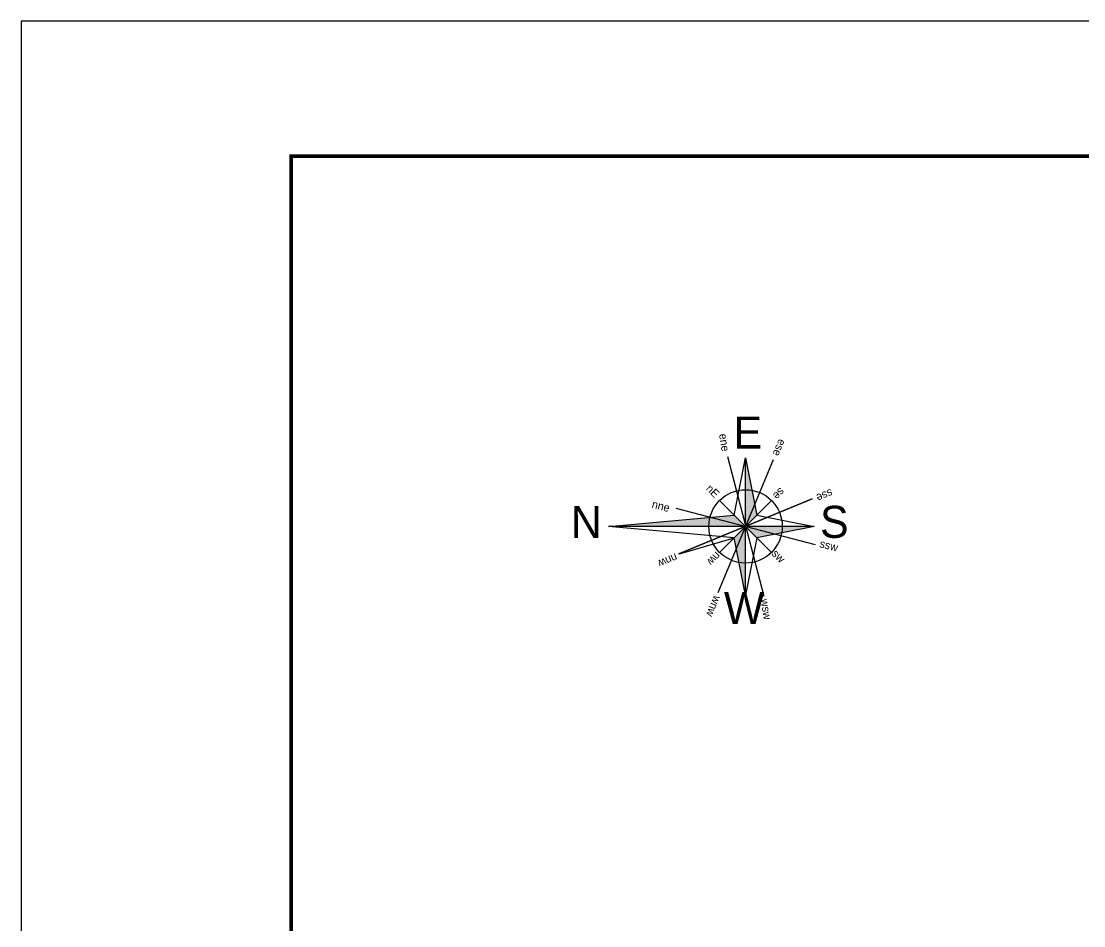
# Model space of a CAD drawing. Header units: millimetres. Extents: x 116 to 538, y 77 to 149.
# Drawn here: x 225.2 to 248.89, y 128.73 to 148.89 of the extents above; entities that cross this region are included whole.
import ezdxf

# ---------------------------------------------------------------- set-up
doc = ezdxf.new("R2010")
doc.units = ezdxf.units.MM
doc.header["$MEASUREMENT"] = 0
for name, color, linetype in [('.1', 1, 'Continuous'), ('PATHS', 7, 'Continuous'), ('template', 7, 'Continuous')]:
    doc.layers.add(name, color=color, linetype=linetype)
doc.styles.get("Standard").update_dxf_attribs({"font": 'arial.ttf'})

# ---------------------------------------------------------------- blocks, each defined once
blk = doc.blocks.new('A$C4B4E3A78')
at = {"layer": 'PATHS'}
h = blk.add_hatch(color=7, dxfattribs=at)
h.paths.add_polyline_path([(0, 0.3341, -0.044061), (0.0585, 0.3289), (0, 0.6257)])
h.paths.add_polyline_path([(0, 0), (0.1031, 0.1031), (0.0585, 0.3289, 0.044061), (0, 0.3341)])
h.paths.add_polyline_path([(0.3341, 0, -0.044061), (0.3289, -0.0585), (0.6257, 0)])
h.paths.add_polyline_path([(0, 0), (0.1031, -0.1031), (0.3289, -0.0585, 0.044061), (0.3341, 0)])
h.paths.add_polyline_path([(0, -0.3341, -0.044061), (-0.0585, -0.3289), (0, -0.6257)])
h.paths.add_polyline_path([(0, 0), (-0.1031, -0.1031), (-0.0585, -0.3289, 0.044061), (0, -0.3341)])
h.paths.add_polyline_path([(-0.3341, 0, -0.063049), (-0.3236, 0.0833), (-1.2492, 0)])
h.paths.add_polyline_path([(-0.3236, 0.0833, 0.063049), (-0.3341, 0), (0, 0), (-0.1031, 0.1031)])
at = {"layer": 'PATHS', "color": 7}
for p, q in [((0.2511, 0.6063), (-0.2511, -0.6063)), ((-0.1652, 0.6351), (0.1652, -0.6351)), ((-0.1031, 0.1031), (0, 0.6257)), ((0, -0.6257), (0, 0.6257)), ((0, 0.6257), (0.1031, 0.1031)), ((0.6063, 0.2511), (-0.6063, -0.2511)), ((-0.6063, -0.2511), (0.6063, 0.2511)), ((0, 0), (-0.2363, 0.2363)), ((0, 0), (0.2363, 0.2363)), ((-1.2492, 0), (-0.1031, 0.1031)), ((-0.6351, 0.1652), (0.6351, -0.1652)), ((0.1031, 0.1031), (0.6257, 0)), ((0.6257, 0), (-1.2492, 0)), ((-0.1031, -0.1031), (-1.2492, 0)), ((0, 0), (-0.2363, -0.2363)), ((0, 0), (0.2363, -0.2363)), ((0.6257, 0), (0.1031, -0.1031)), ((-0.6002, -0.2486), (-0.1031, -0.1031)), ((0, -0.6257), (-0.1031, -0.1031)), ((0.1031, -0.1031), (0, -0.6257))]:
    blk.add_line(p, q, dxfattribs=at)
blk.add_circle((0, 0), 0.3341, dxfattribs=at)
at = {"layer": 'PATHS', "color": 7, "char_height": 0.2916, "width": 0.606245, "attachment_point": 1}
for s, insert in [('{\\fAlgerian|b0|i0|c0|p82;E}', (-0.1098, 1.0007)), ('{\\fAlgerian|b0|i0|c0|p82;N}', (-1.5912, 0.1871)), ('{\\fAlgerian|b0|i0|c0|p82;S}', (0.6783, 0.1874)), ('{\\fAlgerian|b0|i0|c0|p82;W}', (-0.1969, -0.5982))]:
    blk.add_mtext(s, dxfattribs=dict(at, insert=insert))
at = {"layer": 'PATHS', "color": 7, "char_height": 0.0729, "width": 0.151561}
for s, insert, attachment_point, rotation in [('{\\fAlgerian|b0|i0|c0|p82;ene}', (-0.2425, 0.8393), 7, 278.55515), ('{\\fAlgerian|b0|i0|c0|p82;ese}', (0.372, 0.7746), 1, 247.5), ('{\\fAlgerian|b0|i0|c0|p82;nE}', (-0.3147, 0.3896), 1, 315), ('{\\fAlgerian|b0|i0|c0|p82;se}', (0.367, 0.3066), 1, 225), ('{\\fAlgerian|b0|i0|c0|p82;sse}', (0.8042, 0.2761), 1, 202.5), ('{\\fAlgerian|b0|i0|c0|p82;nne}', (-0.8403, 0.2418), 1, 345.42382), ('{\\fAlgerian|b0|i0|c0|p82;ssw}', (0.6867, -0.1169), 1, 345.42382), ('{\\fAlgerian|b0|i0|c0|p82;nnw}', (-0.6111, -0.3106), 1, 202.5), ('{\\fAlgerian|b0|i0|c0|p82;nw}', (-0.2167, -0.2764), 1, 225), ('{\\fAlgerian|b0|i0|c0|p82;sw}', (0.2837, -0.2021), 1, 315), ('{\\fAlgerian|b0|i0|c0|p82;wnw}', (-0.2193, -0.6513), 1, 247.5), ('{\\fAlgerian|b0|i0|c0|p82;wsw}', (0.1363, -0.6652), 7, 278.55515)]:
    blk.add_mtext(s, dxfattribs=dict(at, insert=insert, attachment_point=attachment_point, rotation=rotation))

msp = doc.modelspace()

# ---------------------------------------------------------------- linework, layer by layer
at = {"layer": '.1', "color": 0}
msp.add_line((324.48, 148.891), (225.204, 148.891), dxfattribs=at)
at = {"layer": 'template'}
msp.add_line((225.204, 148.891), (225.204, 78.495), dxfattribs=at)
at = {"layer": 'template', "linetype": 'Continuous', "const_width": 0.0853}
msp.add_lwpolyline([(231.221, 81.504), (321.472, 81.504), (321.472, 145.883), (231.221, 145.883)], close=True, dxfattribs=at)

# ---------------------------------------------------------------- block references
at = {"layer": 'PATHS', "linetype": 'Continuous', "xscale": 2.448166817373462, "yscale": 2.448166817373462, "zscale": 2.448166817373462}
msp.add_blockref('A$C4B4E3A78', (241.351, 137.63), dxfattribs=at)

doc.saveas('drawing.dxf')
